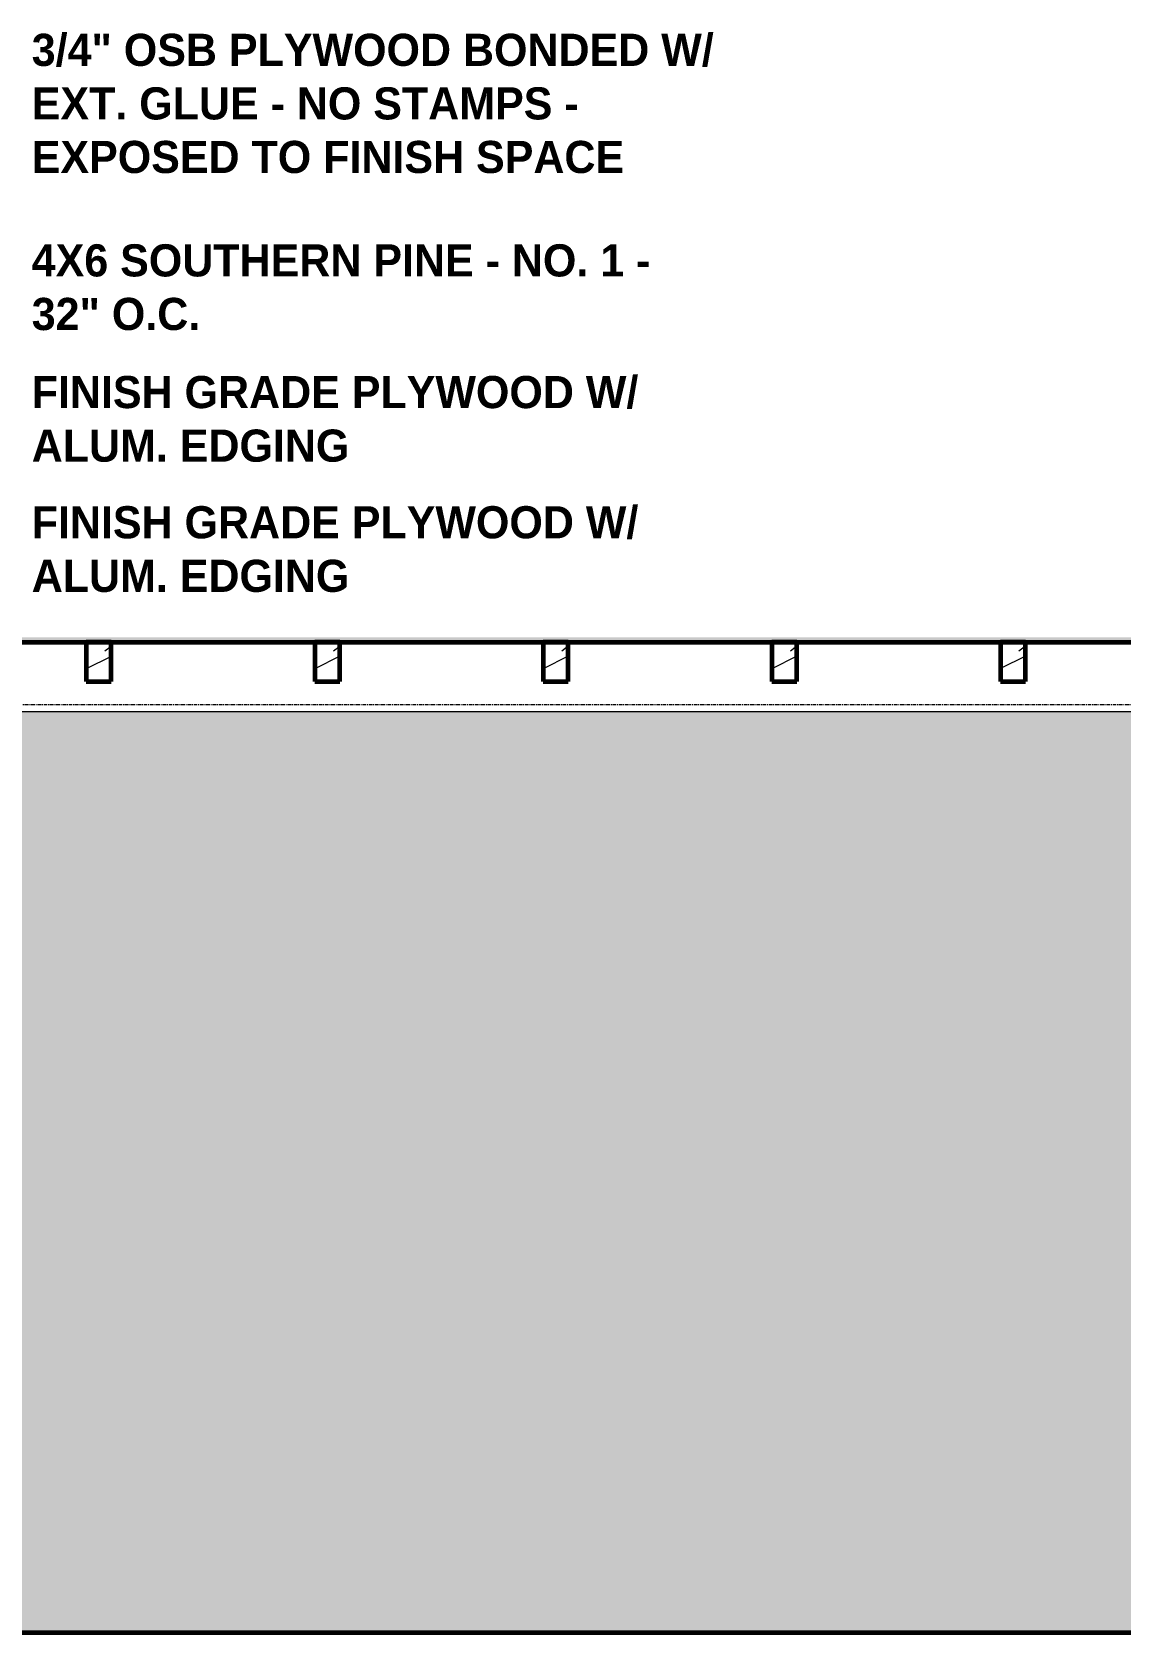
# Model space of a CAD drawing. Header units: inches. Extents: x 10304 to 16189, y 229 to 496.
# Drawn here: x 15571.5 to 15723.9, y 268 to 492.2 of the extents above; entities that cross this region are included whole.
import ezdxf

# ---------------------------------------------------------------- set-up
doc = ezdxf.new("R2010")
doc.units = ezdxf.units.IN
doc.header["$MEASUREMENT"] = 0
doc.linetypes.add('Grid Line 1_2_', pattern=[0.875, 0.5, -0.125, 0.125, -0.125])
for name, color, linetype, lineweight in [('0-2', 10, 'Continuous', 9), ('0-4', 90, 'Continuous', 5), ('A-FLOR-2', 250, 'Continuous', 60), ('A-FLOR-LEVL-1', 51, 'Grid Line 1_2_', 9), ('A-FLOR-PATT-1', 10, 'Continuous', 9), ('G-ANNO-TEXT', 231, 'Continuous', 9), ('I-WALL', 2, 'Continuous', 18), ('S-BEAM', 12, 'Continuous', 9), ('S-BEAM-2', 250, 'Continuous', 60)]:
    doc.layers.add(name, color=color, linetype=linetype, lineweight=lineweight)
doc.styles.add('Century Gothic_B', font='GOTHICB.TTF', dxfattribs={"height": 4.5})
pattern_1 = [(216.87, (-5.462, 7.997), (23.9897714, 15.99364286), [3.998, -35.986]), (206.565, (-0.663, 5.598), (-7.9970807, -7.996619), [8.941, -8.941]), (198.435, (-0.663, 1.599), (-15.9938446, -7.9970983), [5.058, -20.23])]

# ---------------------------------------------------------------- blocks, each defined once
blk = doc.blocks.new('CTR - 1st Phase - Shell_rvt-4-INTERIOR ELEVATION - CORRIDOR WEST _302_W_ - 3RD FLOOR - EAST WALL')
at = {"layer": 'A-FLOR-PATT-1'}
h = blk.add_hatch(dxfattribs=at)
h.set_pattern_fill('FP_32', color=256, style=0, pattern_type=2)
h.set_pattern_definition([(0, (-8.66, 0), (0, 2.399), []), (315, (-8.66, 0), (2.3985062, 0), [3.393, -3.393]), (45, (-8.66, 0), (2.3985062, 0), [3.393, -3.393])])
h.paths.add_polyline_path([(-2489.83, 406.71), (-2461.74, 406.71), (-2461.74, 407.39), (-3407.67, 407.39), (-3407.67, 406.71), (-2490.18, 406.71)], flags=0)
at = {"layer": 'A-FLOR-2'}
for p, q in [((-3407.67, 406.71), (-2461.74, 406.71)), ((-2461.74, 268), (-3496.93, 268))]:
    blk.add_line(p, q, dxfattribs=at)
blk = doc.blocks.new('LVL-Laminated Veneer Lumber - 4X6 S_ PINE - NO_ 1-V119-INTERIOR ELEVATION - CORRIDOR WEST _302_W_ - 3RD FLOOR - EAST WALL')
at = {"layer": 'S-BEAM'}
h = blk.add_hatch(dxfattribs=at)
h.set_pattern_fill('FP_35', color=256, style=0, pattern_type=2)
h.set_pattern_definition(pattern_1)
h.paths.add_polyline_path([(-3007.37, 401.21), (-3007.37, 406.71), (-3010.87, 406.71), (-3010.87, 401.21)], flags=0)
at = {"layer": 'S-BEAM-2'}
for p, q in [((-3007.37, 406.71), (-3010.87, 406.71)), ((-3010.87, 406.71), (-3010.87, 401.21)), ((-3007.37, 401.21), (-3007.37, 406.71)), ((-3010.87, 401.21), (-3007.37, 401.21))]:
    blk.add_line(p, q, dxfattribs=at)
blk = doc.blocks.new('LVL-Laminated Veneer Lumber - 4X6 S_ PINE - NO_ 1-V120-INTERIOR ELEVATION - CORRIDOR WEST _302_W_ - 3RD FLOOR - EAST WALL')
at = {"layer": 'S-BEAM'}
h = blk.add_hatch(dxfattribs=at)
h.set_pattern_fill('FP_35', color=256, style=0, pattern_type=2)
h.set_pattern_definition(pattern_1)
h.paths.add_polyline_path([(-2975.37, 401.21), (-2975.37, 406.71), (-2978.87, 406.71), (-2978.87, 401.21)], flags=0)
at = {"layer": 'S-BEAM-2'}
for p, q in [((-2975.37, 406.71), (-2978.87, 406.71)), ((-2978.87, 406.71), (-2978.87, 401.21)), ((-2975.37, 401.21), (-2975.37, 406.71)), ((-2978.87, 401.21), (-2975.37, 401.21))]:
    blk.add_line(p, q, dxfattribs=at)
blk = doc.blocks.new('LVL-Laminated Veneer Lumber - 4X6 S_ PINE - NO_ 1-V121-INTERIOR ELEVATION - CORRIDOR WEST _302_W_ - 3RD FLOOR - EAST WALL')
at = {"layer": 'S-BEAM'}
h = blk.add_hatch(dxfattribs=at)
h.set_pattern_fill('FP_35', color=256, style=0, pattern_type=2)
h.set_pattern_definition(pattern_1)
h.paths.add_polyline_path([(-2943.37, 401.21), (-2943.37, 406.71), (-2946.87, 406.71), (-2946.87, 401.21)], flags=0)
at = {"layer": 'S-BEAM-2'}
for p, q in [((-2943.37, 406.71), (-2946.87, 406.71)), ((-2946.87, 406.71), (-2946.87, 401.21)), ((-2943.37, 401.21), (-2943.37, 406.71)), ((-2946.87, 401.21), (-2943.37, 401.21))]:
    blk.add_line(p, q, dxfattribs=at)
blk = doc.blocks.new('LVL-Laminated Veneer Lumber - 4X6 S_ PINE - NO_ 1-V122-INTERIOR ELEVATION - CORRIDOR WEST _302_W_ - 3RD FLOOR - EAST WALL')
at = {"layer": 'S-BEAM'}
h = blk.add_hatch(dxfattribs=at)
h.set_pattern_fill('FP_35', color=256, style=0, pattern_type=2)
h.set_pattern_definition(pattern_1)
h.paths.add_polyline_path([(-2914.87, 401.21), (-2911.37, 401.21), (-2911.37, 406.71), (-2914.87, 406.71)], flags=0)
at = {"layer": 'S-BEAM-2'}
for p, q in [((-2911.37, 406.71), (-2914.87, 406.71)), ((-2914.87, 406.71), (-2914.87, 401.21)), ((-2911.37, 401.21), (-2911.37, 406.71)), ((-2914.87, 401.21), (-2911.37, 401.21))]:
    blk.add_line(p, q, dxfattribs=at)
blk = doc.blocks.new('LVL-Laminated Veneer Lumber - 4X6 S_ PINE - NO_ 1-V123-INTERIOR ELEVATION - CORRIDOR WEST _302_W_ - 3RD FLOOR - EAST WALL')
at = {"layer": 'S-BEAM'}
h = blk.add_hatch(dxfattribs=at)
h.set_pattern_fill('FP_35', color=256, style=0, pattern_type=2)
h.set_pattern_definition(pattern_1)
h.paths.add_polyline_path([(-2882.87, 401.21), (-2879.37, 401.21), (-2879.37, 406.71), (-2882.87, 406.71)], flags=0)
at = {"layer": 'S-BEAM-2'}
for p, q in [((-2879.37, 406.71), (-2882.87, 406.71)), ((-2882.87, 406.71), (-2882.87, 401.21)), ((-2879.37, 401.21), (-2879.37, 406.71)), ((-2882.87, 401.21), (-2879.37, 401.21))]:
    blk.add_line(p, q, dxfattribs=at)
blk = doc.blocks.new('CTR - 1st Phase - Structure_rvt-4-INTERIOR ELEVATION - CORRIDOR WEST _302_W_ - 3RD FLOOR - EAST WALL')
at = {"layer": '0-2'}
for name in ['LVL-Laminated Veneer Lumber - 4X6 S_ PINE - NO_ 1-V119-INTERIOR ELEVATION - CORRIDOR WEST _302_W_ - 3RD FLOOR - EAST WALL', 'LVL-Laminated Veneer Lumber - 4X6 S_ PINE - NO_ 1-V120-INTERIOR ELEVATION - CORRIDOR WEST _302_W_ - 3RD FLOOR - EAST WALL', 'LVL-Laminated Veneer Lumber - 4X6 S_ PINE - NO_ 1-V121-INTERIOR ELEVATION - CORRIDOR WEST _302_W_ - 3RD FLOOR - EAST WALL', 'LVL-Laminated Veneer Lumber - 4X6 S_ PINE - NO_ 1-V122-INTERIOR ELEVATION - CORRIDOR WEST _302_W_ - 3RD FLOOR - EAST WALL', 'LVL-Laminated Veneer Lumber - 4X6 S_ PINE - NO_ 1-V123-INTERIOR ELEVATION - CORRIDOR WEST _302_W_ - 3RD FLOOR - EAST WALL']:
    blk.add_blockref(name, (0, 0), dxfattribs=at)

msp = doc.modelspace()

# ---------------------------------------------------------------- hatches: boundary and pattern name
at = {"layer": 'I-WALL'}
msp.add_hatch(color=256, dxfattribs=at).paths.add_polyline_path([(15610.61, 268), (15805.25, 268), (15805.25, 373.07), (15795.05, 373.07), (15795.05, 373.82), (15805.25, 373.82), (15805.25, 397), (15564.85, 397), (15564.85, 268)], flags=0)

# ---------------------------------------------------------------- linework, layer by layer
at = {"layer": 'A-FLOR-LEVL-1'}
for p, q in [((15044.65, 398), (16176.54, 398)), ((15044.65, 268), (16176.54, 268))]:
    msp.add_line(p, q, dxfattribs=at)
at = {"layer": 'I-WALL'}
msp.add_line((16128.21, 397), (15544.63, 397), dxfattribs=at)

# ---------------------------------------------------------------- block references
at = {"layer": '0-4'}
for name in ['CTR - 1st Phase - Shell_rvt-4-INTERIOR ELEVATION - CORRIDOR WEST _302_W_ - 3RD FLOOR - EAST WALL', 'CTR - 1st Phase - Structure_rvt-4-INTERIOR ELEVATION - CORRIDOR WEST _302_W_ - 3RD FLOOR - EAST WALL']:
    msp.add_blockref(name, (18589.95, 0), dxfattribs=at)

# ---------------------------------------------------------------- texts
at = {"layer": 'G-ANNO-TEXT', "char_height": 4.5, "attachment_point": 1, "style": 'Century Gothic_B'}
for s, insert, width in [('3/4" OSB PLYWOOD BONDED W/', (15571.47, 491.92), 118.9275), ('EXT. GLUE - NO STAMPS -', (15571.47, 484.42), 91.3545), ('EXPOSED TO FINISH SPACE', (15571.47, 476.92), 97.4145), ('4X6 SOUTHERN PINE - NO. 1 -', (15571.47, 462.44), 106.8075), ('32" O.C.', (15571.47, 454.94), 30.4515), ('FINISH GRADE PLYWOOD W/', (15571.47, 444), 104.232), ('ALUM. EDGING', (15571.47, 436.5), 55.752), ('FINISH GRADE PLYWOOD W/', (15571.47, 425.77), 104.232), ('ALUM. EDGING', (15571.47, 418.27), 55.752)]:
    msp.add_mtext(s, dxfattribs=dict(at, insert=insert, width=width))

doc.saveas('drawing.dxf')
